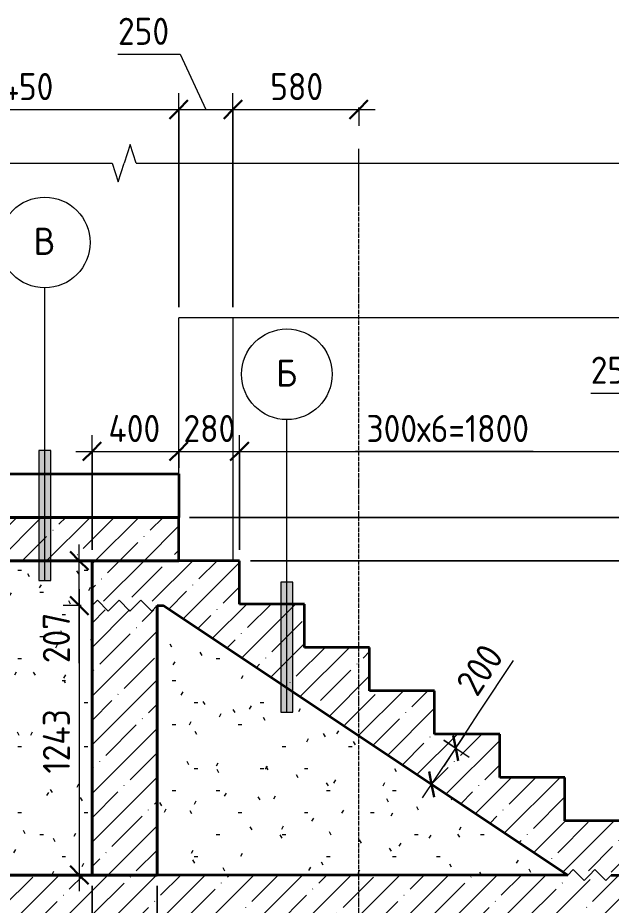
# Model space of a CAD drawing. Header units: millimetres. Extents: x 539 to 57753, y -5039 to 49726.
# Drawn here: x 21828 to 24565, y -2709 to 1385 of the extents above; entities that cross this region are included whole.
import ezdxf

# ---------------------------------------------------------------- set-up
doc = ezdxf.new("R2010")
doc.units = ezdxf.units.MM
doc.linetypes.add('01 Штриховая _2 мм_', pattern=[3, 2, -1])
doc.linetypes.add('02 Штрихпунктирная _20 мм_', pattern=[25, 20, -2.5, 0, -2.5])
for name, color, linetype, lineweight in [('AA_Dim', 7, 'Continuous', 9), ('AA_Dim-50', 7, 'Continuous', 9), ('AA_Linii', 7, 'Continuous', 9), ('AA_Oformlenie', 7, 'Continuous', 9), ('AA_Vinoska', 7, 'Continuous', 9), ('AA_Visotnaya otmetka', 7, 'Continuous', 9), ('AF_Element', 7, 'Continuous', 20), ('AF_Element_Грунт', 253, 'Continuous', 20), ('AF_Lestnica', 7, '01 Штриховая _2 мм_', 9), ('AF_Perekritie', 7, 'Continuous', 60), ('AF_Perekritie_Гидроизоляция', 253, 'Continuous', 20), ('AF_Stena', 7, 'Continuous', 60), ('AF_Stena_Hatch_Гидроизоляция', 253, 'Continuous', 20), ('AF_Stena_Гидроизоляция', 253, 'Continuous', 20), ('AF_Stena_Опалубка', 253, 'Continuous', 20), ('KR_Fundament', 7, 'Continuous', 20), ('Оси', 7, 'Continuous', 9)]:
    doc.layers.add(name, color=color, linetype=linetype, lineweight=lineweight)
doc.styles.add('GOST Common_1', font='GOST Common.ttf', dxfattribs={"height": 125})
doc.styles.add('ISOCPEUR_3', font='isocpeur.ttf', dxfattribs={"width": 0.9, "height": 125})
doc.dimstyles.new('00_Точн_3_знака__прозр_', dxfattribs={"dimscale": 304.8, "dimtxt": 124.497647, "dimasz": 0.278871, "dimexe": 0.246063, "dimexo": 0.164042, "dimgap": 0.016404, "dimtad": 1, "dimdec": 3, "dimrnd": 0.001, "dimdsep": 46, "dimtxsty": 'ISOCPEUR_3', "dimblk1": 'OBLIQUE', "dimblk2": 'OBLIQUE', "dimsah": 1, "dimcen": 0.09, "dimdle": 0.246063, "dimazin": 0, "dimtfac": 1, "dimtdec": 4, "dimtix": 1, "dimtmove": 1, "dimatfit": 3, "dimfxl": 1, "dimtvp": 1, "dimtolj": 1, "dimtzin": 0, "dimlwd": 18, "dimlwe": 18, "dimarcsym": 2})
doc.dimstyles.new('00_Точн_3_знака__прозр__1', dxfattribs={"dimscale": 304.8, "dimtxt": 124.497647, "dimasz": 0.278871, "dimexe": 0.246063, "dimexo": 0.164042, "dimgap": 0.016404, "dimtad": 1, "dimdec": 3, "dimrnd": 0.001, "dimdsep": 46, "dimtxsty": 'ISOCPEUR_3', "dimblk1": 'OBLIQUE', "dimblk2": 'OBLIQUE', "dimsah": 1, "dimcen": 0.09, "dimdle": 0.246063, "dimazin": 0, "dimtfac": 1, "dimtdec": 4, "dimtix": 1, "dimtmove": 0, "dimatfit": 3, "dimfxl": 1, "dimtvp": 1, "dimtolj": 1, "dimtzin": 0, "dimlwd": 18, "dimlwe": 18, "dimarcsym": 2})
doc.dimstyles.new('05_Округл_1мм__непрозр_', dxfattribs={"dimscale": 304.8, "dimtxt": 124.497647, "dimasz": 0.278871, "dimexe": 0.246063, "dimexo": 0.164042, "dimgap": 0.016404, "dimtad": 1, "dimdec": 0, "dimdsep": 46, "dimtxsty": 'ISOCPEUR_3', "dimblk1": 'OBLIQUE', "dimblk2": 'OBLIQUE', "dimsah": 1, "dimcen": 0.09, "dimdle": 0.246063, "dimazin": 0, "dimtfac": 1, "dimtdec": 4, "dimtix": 1, "dimtmove": 0, "dimatfit": 3, "dimfxl": 1, "dimtvp": 1, "dimtfill": 1, "dimtolj": 1, "dimtzin": 0, "dimlwd": 18, "dimlwe": 18, "dimarcsym": 2})
doc.dimstyles.new('05_Округл_1мм__прозр_', dxfattribs={"dimscale": 304.8, "dimtxt": 124.497647, "dimasz": 0.278871, "dimexe": 0.246063, "dimexo": 0.164042, "dimgap": 0.016404, "dimtad": 1, "dimdec": 0, "dimdsep": 46, "dimtxsty": 'ISOCPEUR_3', "dimblk1": 'OBLIQUE', "dimblk2": 'OBLIQUE', "dimsah": 1, "dimcen": 0.09, "dimdle": 0.246063, "dimazin": 0, "dimtfac": 1, "dimtdec": 4, "dimtix": 1, "dimtmove": 1, "dimatfit": 3, "dimfxl": 1, "dimtvp": 1, "dimtolj": 1, "dimtzin": 0, "dimlwd": 18, "dimlwe": 18, "dimarcsym": 2})
pattern_1 = [(45, (23889.54, -250), (-112.253, 112.253), []), (45, (24001.8, -250), (-112.253, 112.253), [198.438, -39.688, 1.676, -38.011])]
pattern_2 = [(45, (44383.87, -250), (-112.253, 112.253), []), (45, (44496.13, -250), (-112.253, 112.253), [198.438, -39.688, 1.676, -38.011])]
pattern_3 = [(0, (44383.87, -250), (406.4, 101.6), [16.764, -288.036, 16.764, -288.036, -1625.6]), (0, (44383.87, -250), (406.4, 101.6), [-609.6, 16.764, -592.836, 16.764, -288.036, -711.2]), (0, (44383.87, -250), (406.4, 101.6), [-1524, 16.764, -186.436, 16.764, -491.236]), (120, (44536.27, -199.2), (-291.1882, 301.1527), [16.764, -288.036, 16.764, -288.036, -1625.6]), (120, (44536.27, -199.2), (-291.1882, 301.1527), [-609.6, 16.764, -592.836, 16.764, -288.036, -711.2]), (120, (44536.27, -199.2), (-291.1882, 301.1527), [-1524, 16.764, -186.436, 16.764, -491.236]), (240, (44587.07, 4), (-115.2118, -402.7527), [16.764, -288.036, 16.764, -288.036, -1625.6]), (240, (44587.07, 4), (-115.2118, -402.7527), [-609.6, 16.764, -592.836, 16.764, -288.036, -711.2]), (240, (44587.07, 4), (-115.2118, -402.7527), [-1524, 16.764, -186.436, 16.764, -491.236])]

# ---------------------------------------------------------------- blocks, each defined once
blk = doc.blocks.new('Лестницы 1 - Лестницы 1-3670290-Сечение 0')
at = {"layer": 'AF_Lestnica', "linetype": 'Continuous'}
h = blk.add_hatch(dxfattribs=at)
h.set_pattern_fill('FP_5', color=256, style=0, pattern_type=2)
h.set_pattern_definition(pattern_2)
h.paths.add_polyline_path([(41615, -1120), (43065, -1120), (43065, -920), (41615, -920)])
at = {"layer": 'AF_Lestnica', "linetype": 'Continuous', "lineweight": 35}
for p, q in [((41615, -720), (43065, -720)), ((41615, -920), (41615, -720)), ((43065, -720), (43065, -920)), ((43065, -920), (41615, -920)), ((41615, -920), (41615, -1120)), ((41615, -920), (43065, -920)), ((43065, -1120), (43065, -920)), ((41615, -1120), (43065, -1120))]:
    blk.add_line(p, q, dxfattribs=at)
blk = doc.blocks.new('Лестницы 2 - Лестницы 2-3683097-Сечение 0')
at = {"layer": 'AF_Lestnica', "linetype": 'Continuous'}
h = blk.add_hatch(dxfattribs=at)
h.set_pattern_fill('FP_5', color=256, style=0, pattern_type=2)
h.set_pattern_definition(pattern_2)
h.paths.add_polyline_path([(45059.4, -2570), (45145, -2570), (45145, -2320), (44845, -2320), (44845, -2120), (44545, -2120), (44545, -1920), (44245, -1920), (44245, -1720), (43945, -1720), (43945, -1520), (43645, -1520), (43645, -1320), (43345, -1320), (43345, -1120), (42665, -1120), (42665, -1307), (42965, -1307), (42965, -1327), (42995, -1327), (44859.4, -2570), (44859.4, -2550), (45059.4, -2550)])
at = {"layer": 'AF_Lestnica', "linetype": 'Continuous', "lineweight": 35}
for p, q in [((43345, -1120), (42665, -1120)), ((42665, -1120), (42665, -1327)), ((43345, -1320), (43345, -1120)), ((42965, -1327), (42995, -1327)), ((42995, -1327), (44859.4, -2570)), ((43645, -1320), (43345, -1320)), ((43645, -1520), (43645, -1320)), ((43945, -1520), (43645, -1520)), ((43945, -1720), (43945, -1520)), ((44245, -1720), (43945, -1720)), ((44245, -1920), (44245, -1720)), ((44545, -1920), (44245, -1920)), ((44545, -2120), (44545, -1920)), ((44845, -2120), (44545, -2120)), ((44845, -2320), (44845, -2120)), ((45145, -2320), (44845, -2320)), ((45145, -2570), (45145, -2320)), ((45059.4, -2570), (45145, -2570))]:
    blk.add_line(p, q, dxfattribs=at)
blk = doc.blocks.new('ПЕСОК - ПЕСОК-3863251-Сечение 0')
at = {"layer": 'AF_Element', "lineweight": 9}
h = blk.add_hatch(dxfattribs=at)
h.set_pattern_fill('FP_7', color=256, style=0, pattern_type=2)
h.set_pattern_definition(pattern_3)
h.paths.add_polyline_path([(42662.9, -2570), (42665, -2570), (42665, -1120), (41615, -1120), (41615, -2570)])
at = {"layer": 'AF_Element', "lineweight": 35}
for p, q in [((42665, -1120), (41615, -1120)), ((41615, -1120), (41615, -2570)), ((42665, -2570), (42665, -1120)), ((41615, -2570), (42665, -2570))]:
    blk.add_line(p, q, dxfattribs=at)
at = {"layer": 'AF_Element'}
for p, q in [((42665, -1120), (43086.3, -1120)), ((42665, -2570), (42665, -1120)), ((43086.3, -2570), (42665, -2570)), ((43086.3, -2569), (43086.3, -2570))]:
    blk.add_line(p, q, dxfattribs=at)
blk = doc.blocks.new('песок2 - песок2-3864208-Сечение 0')
at = {"layer": 'AF_Element'}
for p, q in [((41615, -1121.2), (41615, -1063.9)), ((43065, -1063.9), (43065, -1120)), ((41615, -2569), (41615, -1121.2))]:
    blk.add_line(p, q, dxfattribs=at)
blk = doc.blocks.new('песок3 - песок3-3865057-Сечение 0')
at = {"layer": 'AF_Element', "lineweight": 9}
h = blk.add_hatch(dxfattribs=at)
h.set_pattern_fill('FP_7', color=256, style=0, pattern_type=2)
h.set_pattern_definition(pattern_3)
h.paths.add_polyline_path([(44856.3, -2569), (42994.9, -1328.1), (42965, -1328.1), (42965, -2569), (44729.9, -2569)])
at = {"layer": 'AF_Element', "lineweight": 35}
for p, q in [((42994.9, -1328.1), (42965, -1328.1)), ((42965, -1328.1), (42965, -2569)), ((44856.3, -2569), (42994.9, -1328.1)), ((42965, -2569), (44856.3, -2569))]:
    blk.add_line(p, q, dxfattribs=at)
blk = doc.blocks.new('011_Прямоугольник обрыва _ЭлУзла_ - 011_Прямоугольник обрыва _ЭлУзла_-3720172-Сечение 0')
at = {"layer": 'AA_Oformlenie'}
for p, q in [((40895, 713.9), (42757.5, 713.9)), ((42868.8, 713.9), (46592.5, 713.9))]:
    blk.add_line(p, q, dxfattribs=at)
blk = doc.blocks.new('Последовательность узлов - 3мм масшт50 маскировка-904230-Сечение 0')
at = {"layer": 'AA_Oformlenie'}
for p, q in [((42665, -1327), (42690, -1302)), ((42740, -1352), (42690, -1302)), ((42765, -1327), (42790, -1302)), ((42840, -1352), (42790, -1302)), ((42865, -1327), (42890, -1302)), ((42940, -1352), (42890, -1302)), ((42765, -1327), (42740, -1352)), ((42865, -1327), (42840, -1352)), ((42965, -1327), (42940, -1352))]:
    blk.add_line(p, q, dxfattribs=at)
blk = doc.blocks.new('Последовательность узлов - 3мм масшт50 маскировка-V2-Сечение 0')
at = {"layer": 'AA_Oformlenie'}
for p, q in [((44859.4, -2570), (44884.4, -2545)), ((44934.4, -2595), (44884.4, -2545)), ((44959.4, -2570), (44934.4, -2595)), ((44959.4, -2570), (44984.4, -2545)), ((45034.4, -2595), (44984.4, -2545)), ((45059.4, -2570), (45034.4, -2595))]:
    blk.add_line(p, q, dxfattribs=at)
blk = doc.blocks.new('DIMBLOCK71-Сечение 0')
at = {"layer": 'AA_Dim-50', "lineweight": 18}
for p, q in [((22170.7, -2620), (22170.7, -3819.7)), ((22170.7, -3744.7), (22170.7, -2620)), ((22470.7, -2620), (22470.7, -3819.7)), ((22470.7, -3744.7), (22470.7, -2620)), ((22170.7, -3744.7), (22470.7, -3744.7)), ((22202.3, -3999.7), (22320.7, -3744.7)), ((21915.3, -3999.7), (22202.3, -3999.7))]:
    blk.add_line(p, q, dxfattribs=at)
at = {"layer": 'AA_Dim-50', "lineweight": 30}
for p, q in [((22170.7, -3744.7), (22213.2, -3702.2)), ((22470.7, -3744.7), (22513.2, -3702.2)), ((22170.7, -3744.7), (22128.2, -3787.2)), ((22470.7, -3744.7), (22428.2, -3787.2))]:
    blk.add_line(p, q, dxfattribs=at)
at = {"layer": 'AA_Dim-50', "color": 0, "lineweight": 18, "insert": (21915.3, -3831.4), "char_height": 125, "width": 284.429, "attachment_point": 1, "line_spacing_factor": 1.149209, "style": 'ISOCPEUR_3'}
blk.add_mtext('300', dxfattribs=at)
blk = doc.blocks.new('_Oblique')
at = {"color": 0, "linetype": 'ByBlock', "lineweight": -2}
blk.add_line((-0.5, -0.5), (0.5, 0.5), dxfattribs=at)
blk = doc.blocks.new('DIMBLOCK72-Сечение 0')
at = {"layer": 'AA_Dim-50', "lineweight": 18}
for p, q in [((22470.7, -2620), (22470.7, -3819.7)), ((22470.7, -3744.7), (22470.7, -2620)), ((23400.7, -3654.8), (23400.7, -3819.7)), ((23400.7, -3744.7), (23400.7, -3654.8)), ((22470.7, -3744.7), (23400.7, -3744.7))]:
    blk.add_line(p, q, dxfattribs=at)
at = {"layer": 'AA_Dim-50', "lineweight": 30}
for p, q in [((22470.7, -3744.7), (22513.2, -3702.2)), ((23400.7, -3744.7), (23443.2, -3702.2)), ((22470.7, -3744.7), (22428.2, -3787.2)), ((23400.7, -3744.7), (23358.2, -3787.2))]:
    blk.add_line(p, q, dxfattribs=at)
at = {"layer": 'AA_Dim-50', "color": 0, "lineweight": 18, "insert": (22817.2, -3576.4), "char_height": 125, "width": 284.429, "attachment_point": 1, "line_spacing_factor": 1.149209, "style": 'ISOCPEUR_3'}
blk.add_mtext('930', dxfattribs=at)
blk = doc.blocks.new('DIMBLOCK77-Сечение 0')
at = {"layer": 'AA_Dim-50', "lineweight": 18}
for p, q in [((22170.7, -1070), (22170.7, -541)), ((22570.7, -605.9), (22570.7, -691)), ((22570.7, -616), (22570.7, -605.9)), ((22095.7, -616), (22570.7, -616)), ((22170.7, -616), (22170.7, -1070))]:
    blk.add_line(p, q, dxfattribs=at)
at = {"layer": 'AA_Dim-50', "lineweight": 30}
for p, q in [((22170.7, -616), (22213.2, -573.5)), ((22570.7, -616), (22613.2, -573.5)), ((22170.7, -616), (22128.2, -658.5)), ((22570.7, -616), (22528.2, -658.5))]:
    blk.add_line(p, q, dxfattribs=at)
at = {"layer": 'AA_Dim-50', "color": 0, "lineweight": 18, "insert": (22246.2, -447.7), "char_height": 125, "width": 298.794, "attachment_point": 1, "line_spacing_factor": 1.149209, "style": 'ISOCPEUR_3'}
blk.add_mtext('400', dxfattribs=at)
blk = doc.blocks.new('DIMBLOCK78-Сечение 0')
at = {"layer": 'AA_Dim-50', "lineweight": 18}
for p, q in [((22850.7, -1070), (22850.7, -541)), ((22570.7, -605.9), (22570.7, -691)), ((22570.7, -616), (22570.7, -605.9)), ((22570.7, -616), (22850.7, -616)), ((22850.7, -616), (22850.7, -1070))]:
    blk.add_line(p, q, dxfattribs=at)
at = {"layer": 'AA_Dim-50', "lineweight": 30}
for p, q in [((22570.7, -616), (22613.2, -573.5)), ((22850.7, -616), (22893.2, -573.5)), ((22570.7, -616), (22528.2, -658.5)), ((22850.7, -616), (22808.2, -658.5))]:
    blk.add_line(p, q, dxfattribs=at)
at = {"layer": 'AA_Dim-50', "color": 0, "lineweight": 18, "insert": (22592.2, -447.7), "char_height": 125, "width": 284.429, "attachment_point": 1, "line_spacing_factor": 1.149209, "style": 'ISOCPEUR_3'}
blk.add_mtext('280', dxfattribs=at)
blk = doc.blocks.new('DIMBLOCK79-Сечение 0')
at = {"layer": 'AA_Dim-50', "lineweight": 18}
for p, q in [((22850.7, -1070), (22850.7, -541)), ((24650.7, -2270), (24650.7, -541)), ((22850.7, -616), (24725.7, -616)), ((22850.7, -616), (22850.7, -1070)), ((23386.4, -616), (23750.7, -616)), ((24204.9, -616), (23386.4, -616)), ((24650.7, -616), (24650.7, -2270))]:
    blk.add_line(p, q, dxfattribs=at)
at = {"layer": 'AA_Dim-50', "lineweight": 30}
for p, q in [((22850.7, -616), (22893.2, -573.5)), ((24650.7, -616), (24693.2, -573.5)), ((22850.7, -616), (22808.2, -658.5)), ((24650.7, -616), (24608.2, -658.5))]:
    blk.add_line(p, q, dxfattribs=at)
at = {"layer": 'AA_Dim-50', "color": 0, "lineweight": 18, "insert": (23436.4, -447.7), "char_height": 125, "width": 922.24, "attachment_point": 1, "line_spacing_factor": 1.149209, "style": 'ISOCPEUR_3'}
blk.add_mtext('300х6=1800', dxfattribs=at)
blk = doc.blocks.new('DIMBLOCK80-Сечение 0')
at = {"layer": 'AA_Dim-50', "lineweight": 18}
for p, q in [((25184.3, -845), (25184.3, -1120)), ((22620.7, -920), (25259.3, -920)), ((25184.3, -920), (22620.7, -920)), ((22900.7, -1120), (25259.3, -1120)), ((25184.3, -1120), (22900.7, -1120))]:
    blk.add_line(p, q, dxfattribs=at)
at = {"layer": 'AA_Dim-50', "lineweight": 30}
for p, q in [((25184.3, -920), (25141.8, -877.5)), ((25184.3, -920), (25226.8, -962.5)), ((25184.3, -1120), (25141.8, -1077.5)), ((25184.3, -1120), (25226.8, -1162.5))]:
    blk.add_line(p, q, dxfattribs=at)
at = {"layer": 'AA_Dim-50', "color": 0, "lineweight": 18, "insert": (25016, -1138.5), "char_height": 125, "width": 284.429, "attachment_point": 1, "rotation": 90, "line_spacing_factor": 1.149209, "style": 'ISOCPEUR_3'}
blk.add_mtext('200', dxfattribs=at)
blk = doc.blocks.new('DIMBLOCK81-Сечение 0')
at = {"layer": 'AA_Dim-50', "lineweight": 30}
for p, q in [((25184.3, -1120), (25141.8, -1077.5)), ((25184.3, -1120), (25226.8, -1162.5)), ((25184.3, -2320), (25141.8, -2277.5)), ((25184.3, -2320), (25226.8, -2362.5))]:
    blk.add_line(p, q, dxfattribs=at)
at = {"layer": 'AA_Dim-50', "lineweight": 18}
for p, q in [((22900.7, -1120), (25259.3, -1120)), ((25184.3, -1120), (22900.7, -1120)), ((25184.3, -1120), (25184.3, -2320)), ((24700.7, -2320), (25259.3, -2320)), ((25184.3, -2320), (24700.7, -2320))]:
    blk.add_line(p, q, dxfattribs=at)
at = {"layer": 'AA_Dim-50', "color": 0, "lineweight": 18, "insert": (25016, -2104.3), "char_height": 125, "width": 922.24, "attachment_point": 1, "rotation": 90, "line_spacing_factor": 1.149209, "style": 'ISOCPEUR_3'}
blk.add_mtext('200х6=1200', dxfattribs=at)
blk = doc.blocks.new('DIMBLOCK84-Сечение 0')
at = {"layer": 'AA_Dim-50', "lineweight": 18}
for p, q in [((21120.7, 50), (21120.7, 1036.2)), ((22570.7, 50), (22570.7, 1036.2)), ((21120.7, 961.2), (22570.7, 961.2)), ((21120.7, 961.2), (21120.7, 50)), ((22570.7, 961.2), (22570.7, 50))]:
    blk.add_line(p, q, dxfattribs=at)
at = {"layer": 'AA_Dim-50', "lineweight": 30}
for p, q in [((21120.7, 961.2), (21163.2, 1003.7)), ((22570.7, 961.2), (22613.2, 1003.7)), ((21120.7, 961.2), (21078.2, 918.7)), ((22570.7, 961.2), (22528.2, 918.7))]:
    blk.add_line(p, q, dxfattribs=at)
at = {"layer": 'AA_Dim-50', "color": 0, "lineweight": 18, "insert": (21692.4, 1129.5), "char_height": 125, "width": 367.747, "attachment_point": 1, "line_spacing_factor": 1.149209, "style": 'ISOCPEUR_3'}
blk.add_mtext('1450', dxfattribs=at)
blk = doc.blocks.new('DIMBLOCK85-Сечение 0')
at = {"layer": 'AA_Dim-50', "lineweight": 18}
for p, q in [((22290.3, 1216.2), (22577.3, 1216.2)), ((22577.3, 1216.2), (22695.7, 961.2)), ((22570.7, 50), (22570.7, 1036.2)), ((22820.7, 50), (22820.7, 1036.2)), ((22570.7, 961.2), (22820.7, 961.2)), ((22570.7, 961.2), (22570.7, 50)), ((22820.7, 961.2), (22820.7, 50))]:
    blk.add_line(p, q, dxfattribs=at)
at = {"layer": 'AA_Dim-50', "lineweight": 30}
for p, q in [((22570.7, 961.2), (22613.2, 1003.7)), ((22820.7, 961.2), (22863.2, 1003.7)), ((22570.7, 961.2), (22528.2, 918.7)), ((22820.7, 961.2), (22778.2, 918.7))]:
    blk.add_line(p, q, dxfattribs=at)
at = {"layer": 'AA_Dim-50', "color": 0, "lineweight": 18, "insert": (22290.3, 1384.5), "char_height": 125, "width": 284.429, "attachment_point": 1, "line_spacing_factor": 1.149209, "style": 'ISOCPEUR_3'}
blk.add_mtext('250', dxfattribs=at)
blk = doc.blocks.new('DIMBLOCK86-Сечение 0')
at = {"layer": 'AA_Dim-50', "lineweight": 18}
for p, q in [((22820.7, 50), (22820.7, 1036.2)), ((22820.7, 961.2), (23475.7, 961.2)), ((22820.7, 961.2), (22820.7, 50)), ((23400.7, 971.3), (23400.7, 886.2)), ((23400.7, 961.2), (23400.7, 971.3))]:
    blk.add_line(p, q, dxfattribs=at)
at = {"layer": 'AA_Dim-50', "lineweight": 30}
for p, q in [((22820.7, 961.2), (22863.2, 1003.7)), ((23400.7, 961.2), (23443.2, 1003.7)), ((22820.7, 961.2), (22778.2, 918.7)), ((23400.7, 961.2), (23358.2, 918.7))]:
    blk.add_line(p, q, dxfattribs=at)
at = {"layer": 'AA_Dim-50', "color": 0, "lineweight": 18, "insert": (22992.2, 1129.5), "char_height": 125, "width": 284.429, "attachment_point": 1, "line_spacing_factor": 1.149209, "style": 'ISOCPEUR_3'}
blk.add_mtext('580', dxfattribs=at)
blk = doc.blocks.new('DIMBLOCK93-Сечение 0')
at = {"layer": 'AA_Dim-50', "lineweight": 18}
for p, q in [((24470.6, -347), (24757.6, -347)), ((24757.6, -347), (24775.7, -616)), ((24650.7, -2270), (24650.7, -541)), ((24900.7, -605.9), (24900.7, -691)), ((24900.7, -616), (24900.7, -605.9)), ((24575.7, -616), (24900.7, -616)), ((24650.7, -616), (24650.7, -2270))]:
    blk.add_line(p, q, dxfattribs=at)
at = {"layer": 'AA_Dim-50', "lineweight": 30}
for p, q in [((24650.7, -616), (24693.2, -573.5)), ((24900.7, -616), (24943.2, -573.5)), ((24650.7, -616), (24608.2, -658.5)), ((24900.7, -616), (24858.2, -658.5))]:
    blk.add_line(p, q, dxfattribs=at)
at = {"layer": 'AA_Dim-50', "color": 0, "lineweight": 18, "insert": (24470.6, -178.7), "char_height": 125, "width": 284.429, "attachment_point": 1, "line_spacing_factor": 1.149209, "style": 'ISOCPEUR_3'}
blk.add_mtext('250', dxfattribs=at)
blk = doc.blocks.new('DIMBLOCK96-Сечение 0')
at = {"layer": 'AA_Dim-50', "lineweight": 18}
for p, q in [((24113.5, -1580.3), (23954.3, -1819.1)), ((23954.3, -1819.1), (23792.3, -2068)), ((23695.3, -2213.6), (23889.4, -1922.4)), ((23792.3, -1947.7), (23910.2, -2026.4)), ((23847.8, -1984.8), (23792.3, -1947.7)), ((23728.5, -2145.6), (23799.3, -2192.8)), ((23736.9, -2151.2), (23728.5, -2145.6))]:
    blk.add_line(p, q, dxfattribs=at)
at = {"layer": 'AA_Dim-50', "lineweight": 30}
for p, q in [((23847.8, -1984.8), (23836, -1925.8)), ((23847.8, -1984.8), (23859.6, -2043.7)), ((23736.9, -2151.2), (23725.1, -2092.2)), ((23736.9, -2151.2), (23748.7, -2210.1))]:
    blk.add_line(p, q, dxfattribs=at)
at = {"layer": 'AA_Dim-50', "color": 0, "lineweight": 18, "insert": (23842, -1684.2), "char_height": 125, "width": 284.429, "attachment_point": 1, "rotation": 56.3099, "line_spacing_factor": 1.149209, "style": 'ISOCPEUR_3'}
blk.add_mtext('200', dxfattribs=at)
blk = doc.blocks.new('DIMBLOCK102-Сечение 0')
at = {"layer": 'AA_Dim-50', "lineweight": 18}
for p, q in [((22112, -1252), (22112, -2645)), ((22120.7, -1327), (22037, -1327)), ((22112, -1327), (22120.7, -1327)), ((22122.1, -2570), (22037, -2570)), ((22112, -2570), (22122.1, -2570))]:
    blk.add_line(p, q, dxfattribs=at)
at = {"layer": 'AA_Dim-50', "lineweight": 30}
for p, q in [((22112, -1327), (22069.5, -1284.5)), ((22112, -1327), (22154.5, -1369.5)), ((22112, -2570), (22069.5, -2527.5)), ((22112, -2570), (22154.5, -2612.5))]:
    blk.add_line(p, q, dxfattribs=at)
at = {"layer": 'AA_Dim-50', "color": 0, "lineweight": 18, "insert": (21943.7, -2101.7), "char_height": 125, "width": 367.747, "attachment_point": 1, "rotation": 90, "line_spacing_factor": 1.149209, "style": 'ISOCPEUR_3', "bg_fill": 3, "box_fill_scale": 1.25, "bg_fill_color": 256, "bg_fill_true_color": 13158600, "bg_fill_transparency": 0}
blk.add_mtext('1243', dxfattribs=at)
blk = doc.blocks.new('010_Флажок только номер _ТиповАннот_1 - Узел В-3869573-Сечение 0')
at = {"layer": 'AA_Vinoska'}
blk.add_hatch(color=256, dxfattribs=at).paths.add_polyline_path([(42474.4, -611.2), (42474.4, -1211.2), (42419.4, -1211.2), (42419.4, -611.2)])
for p, q in [((42446.9, -1211.2), (42446.9, 138.8)), ((42474.4, -611.2), (42419.4, -611.2)), ((42419.4, -611.2), (42419.4, -1211.2)), ((42474.4, -1211.2), (42474.4, -611.2)), ((42419.4, -1211.2), (42474.4, -1211.2))]:
    blk.add_line(p, q, dxfattribs=at)
blk.add_circle((42446.9, 347.8), 209.1, dxfattribs=at)
blk = doc.blocks.new('010_Флажок только номер _ТиповАннот_1 - Узел Б-4205051-Сечение 0')
at = {"layer": 'AA_Vinoska'}
blk.add_hatch(color=256, dxfattribs=at).paths.add_polyline_path([(43590.9, -1219.1), (43590.9, -1819.1), (43535.9, -1819.1), (43535.9, -1219.1)])
for p, q in [((43563.4, -1819.1), (43563.4, -469.1)), ((43590.9, -1219.1), (43535.9, -1219.1)), ((43535.9, -1219.1), (43535.9, -1819.1)), ((43590.9, -1819.1), (43590.9, -1219.1)), ((43535.9, -1819.1), (43590.9, -1819.1))]:
    blk.add_line(p, q, dxfattribs=at)
blk.add_circle((43563.4, -260.1), 209.1, dxfattribs=at)
blk = doc.blocks.new('DIMBLOCK104-Сечение 0')
at = {"layer": 'AA_Dim-50', "lineweight": 18}
for p, q in [((22112, -1402), (22112, -1045)), ((22120.7, -1120), (22037, -1120)), ((22112, -1120), (22120.7, -1120)), ((22112, -1305.4), (22112, -1223.5)), ((22112, -1592.5), (22112, -1305.4)), ((22120.7, -1327), (22037, -1327)), ((22112, -1327), (22120.7, -1327))]:
    blk.add_line(p, q, dxfattribs=at)
at = {"layer": 'AA_Dim-50', "lineweight": 30}
for p, q in [((22112, -1120), (22069.5, -1077.5)), ((22112, -1120), (22154.5, -1162.5)), ((22112, -1327), (22069.5, -1284.5)), ((22112, -1327), (22154.5, -1369.5))]:
    blk.add_line(p, q, dxfattribs=at)
at = {"layer": 'AA_Dim-50', "color": 0, "lineweight": 18, "insert": (21943.7, -1592.5), "char_height": 125, "width": 284.429, "attachment_point": 1, "rotation": 90, "line_spacing_factor": 1.149209, "style": 'ISOCPEUR_3'}
blk.add_mtext('207', dxfattribs=at)

msp = doc.modelspace()

# ---------------------------------------------------------------- hatches: boundary and pattern name
at = {"layer": 'AF_Perekritie', "lineweight": 9}
h = msp.add_hatch(dxfattribs=at)
h.set_pattern_fill('FP_5', color=256, style=0, pattern_type=2)
h.set_pattern_definition(pattern_1)
h.paths.add_polyline_path([(27530.6653, -2870), (27530.6653, -2570), (27480.6653, -2570), (27480.6653, -2590), (27280.6653, -2590), (27280.6653, -2570), (24565.1104, -2570), (24565.1104, -2590), (24365.1104, -2590), (24365.1104, -2570), (21070.666, -2570), (21070.666, -2589), (20870.666, -2589), (20870.666, -2870), (27480.6653, -2870)])
at = {"layer": 'AF_Stena', "lineweight": 9}
h = msp.add_hatch(dxfattribs=at)
h.set_pattern_fill('FP_5', color=256, style=0, pattern_type=2)
h.set_pattern_definition(pattern_1)
h.paths.add_polyline_path([(22470.6655, -2570), (22470.6655, -1347.0368), (22170.6655, -1347.0368), (22170.6655, -2570)])
at = {"layer": 'AF_Stena_Hatch_Гидроизоляция', "lineweight": 9}
h = msp.add_hatch(dxfattribs=at)
h.set_pattern_fill('FP_8', color=256, style=0, pattern_type=2)
h.set_pattern_definition([(236.31, (24422.94, 372.3), (-888.998, -1778.001), [320.53, -2884.8]), (236.31, (24440.72, 318.96), (-888.998, -1778.001), [192.32, -3013.01]), (236.31, (24334.04, 318.96), (-888.998, -1778.001), [192.32, -3013.01])])
h.paths.add_polyline_path([(22500.6655, -2570), (22570.6655, -2570), (22570.6655, -2569), (22470.6655, -2569), (22470.6655, -2570)])

# ---------------------------------------------------------------- linework, layer by layer
at = {"layer": 'AA_Linii'}
msp.add_line((24365.1104, -2570), (22570.6655, -2570), dxfattribs=at)
at = {"layer": 'AA_Vinoska'}
for p, q in [((22346.3199, 800.5148), (22318.1656, 713.8646)), ((22374.4742, 713.8646), (22346.3199, 800.5148)), ((22263.1656, 713.8646), (22290.6656, 627.2621)), ((22290.6656, 627.2621), (22318.1656, 713.8646))]:
    msp.add_line(p, q, dxfattribs=at)
at = {"layer": 'AA_Visotnaya otmetka'}
for q in [(19802.078, -919.9998), (22169.7755, -919.9998)]:
    msp.add_line((22169.7755, -919.9998), q, dxfattribs=at)
at = {"layer": 'AF_Perekritie_Гидроизоляция'}
for p, q in [((22570.6655, -1119.9998), (22570.6655, -1062.6964)), ((22570.6655, -1063.8983), (22570.6655, -1119.9998)), ((21120.6655, -1119.9998), (22570.6655, -1119.9998)), ((22320.6655, -1119.9998), (22570.6655, -1119.9998))]:
    msp.add_line(p, q, dxfattribs=at)
at = {"layer": 'AF_Perekritie_Гидроизоляция', "lineweight": 9}
for p, q in [((22320.6655, -1119.9998), (21120.6655, -1119.9998)), ((21120.6655, -1120.9998), (22320.6655, -1120.9998)), ((22320.6655, -1120.9998), (22320.6655, -1119.9998)), ((24365.1104, -2570), (22500.7655, -1327)), ((22500.7655, -1327), (22500.7655, -1328.2019)), ((22500.7655, -1328.2019), (24365.1104, -2571.2019)), ((24365.1104, -2569), (21070.666, -2569)), ((21070.666, -2570), (24365.1104, -2570)), ((24365.1104, -2571.2019), (24365.1104, -2570))]:
    msp.add_line(p, q, dxfattribs=at)
at = {"layer": 'AF_Stena_Гидроизоляция'}
for p, q in [((22570.6655, -2570), (22319.6655, -2570)), ((22319.6655, -2570), (22320.6655, -2570)), ((22320.6655, -2570), (22570.6655, -2570)), ((22569.6655, -2570), (22569.6655, -2569)), ((22570.6655, -2570), (22569.6655, -2570)), ((24274.0108, -2569), (22570.6655, -2569)), ((22570.6655, -2569), (24274.0108, -2569)), ((22570.6655, -2569), (22570.6655, -2570))]:
    msp.add_line(p, q, dxfattribs=at)
at = {"layer": 'AF_Stena_Опалубка'}
for p, q in [((22570.6655, -1120), (22570.6655, 0)), ((22820.6655, 0), (22570.6655, 0)), ((22820.6655, 0), (22820.6655, -1120)), ((25650.6656, 0), (22820.6655, 0)), ((22820.6655, 0), (22820.6655, -1120)), ((22820.6655, -2570), (22570.6655, -2570)), ((22820.6655, -2569), (22820.6655, -2570)), ((22820.6655, -2569), (22820.6655, -2570)), ((22820.6655, -2570), (24363.3077, -2570))]:
    msp.add_line(p, q, dxfattribs=at)
at = {"layer": 'AF_Stena_Опалубка', "lineweight": 35}
for p, q in [((22170.6655, -1327.0368), (22170.6655, -2570)), ((22470.6655, -2570), (22470.6655, -1327.0368)), ((22170.6655, -2570), (22470.6655, -2570))]:
    msp.add_line(p, q, dxfattribs=at)
at = {"layer": 'KR_Fundament', "lineweight": 35}
msp.add_line((24365.1104, -2570), (21070.666, -2570), dxfattribs=at)
at = {"layer": 'Оси'}
msp.add_line((23400.6656, 530.444), (23400.6656, 780.444), dxfattribs=at)
at = {"layer": 'Оси', "linetype": '02 Штрихпунктирная _20 мм_'}
msp.add_line((23400.6656, -4123.9438), (23400.6656, 530.444), dxfattribs=at)

# ---------------------------------------------------------------- block references
at = {"layer": 'AA_Oformlenie'}
for name in ['011_Прямоугольник обрыва _ЭлУзла_ - 011_Прямоугольник обрыва _ЭлУзла_-3720172-Сечение 0', 'Последовательность узлов - 3мм масшт50 маскировка-904230-Сечение 0', 'Последовательность узлов - 3мм масшт50 маскировка-V2-Сечение 0']:
    msp.add_blockref(name, (-20494.3344, 0), dxfattribs=at)
at = {"layer": 'AA_Vinoska'}
for name in ['010_Флажок только номер _ТиповАннот_1 - Узел В-3869573-Сечение 0', '010_Флажок только номер _ТиповАннот_1 - Узел Б-4205051-Сечение 0']:
    msp.add_blockref(name, (-20494.3344, 0), dxfattribs=at)
at = {"layer": 'AF_Element_Грунт'}
for name in ['песок2 - песок2-3864208-Сечение 0', 'ПЕСОК - ПЕСОК-3863251-Сечение 0', 'песок3 - песок3-3865057-Сечение 0']:
    msp.add_blockref(name, (-20494.3344, 0), dxfattribs=at)
at = {"layer": 'AF_Lestnica', "linetype": 'Continuous', "lineweight": 35}
msp.add_blockref('Лестницы 1 - Лестницы 1-3670290-Сечение 0', (-20494.3344, 0), dxfattribs=at)
at = {"layer": 'AF_Lestnica'}
msp.add_blockref('Лестницы 2 - Лестницы 2-3683097-Сечение 0', (-20494.3344, 0), dxfattribs=at)

# ---------------------------------------------------------------- texts
at = {"layer": 'AA_Vinoska', "char_height": 125, "attachment_point": 1, "style": 'GOST Common_1'}
for s, insert, width in [('\\fGOST Common|b0|i0|c204|p34|;В', (21900.8328, 415.8702), 124.261562), ('\\fGOST Common|b0|i0|c204|p34|;Б', (23019.0413, -192.0343), 120.253125)]:
    msp.add_mtext(s, dxfattribs=dict(at, insert=insert, width=width))

# ---------------------------------------------------------------- dimensions: what is measured, and where the dimension line sits
at = {"layer": 'AA_Dim', "lineweight": 18}
for base, p1, p2, override, picture, middle in [((22820.6655, 961.2239), (22570.6655, 0), (22820.6655, 0), {"dimpost": '<>', "dimfxl": 250}, 'DIMBLOCK85-Сечение 0', (22432.493, 1301.1975)), ((24900.6656, -616.0151), (24650.6655, -2320), (24900.6656, -555.911), {"dimpost": '<>', "dimfxl": 1781.715479}, 'DIMBLOCK93-Сечение 0', (24612.7783, -262.0202)), ((24650.6655, -616.0151), (22850.6655, -1120), (24650.6655, -2320), {"dimpost": '300х6=<>', "dimfxl": 2163.330765}, 'DIMBLOCK79-Сечение 0', (23897.4875, -531.0414)), ((22470.6655, -3744.7345), (22170.6655, -2570), (22470.6655, -2570), {"dimpost": '<>', "dimfxl": 300}, 'DIMBLOCK71-Сечение 0', (22057.493, -3914.7609))]:
    dim = msp.add_linear_dim(base=base, p1=p1, p2=p2, dimstyle='00_Точн_3_знака__прозр_', override=override, dxfattribs=at)
    dim.commit()
    dim.dimension.update_dxf_attribs({"geometry": picture, "text_midpoint": middle, "dimtype": 160})
for base, p1, p2, override, picture, middle in [((22570.6655, 961.2239), (21120.6655, 0), (22570.6655, 0), {"dimpost": '<>', "dimfxl": 1450}, 'DIMBLOCK84-Сечение 0', (21845.6655, 1028.7239)), ((23400.6656, 961.2239), (22820.6655, 0), (23400.6656, 1021.328), {"dimpost": '<>', "dimfxl": 1174.525806}, 'DIMBLOCK86-Сечение 0', (23110.6656, 1028.7239)), ((22570.6655, -616.0151), (22170.6655, -1120), (22570.6655, -555.911), {"dimpost": '<>', "dimfxl": 691.517467}, 'DIMBLOCK77-Сечение 0', (22370.6655, -548.5151)), ((22850.6655, -616.0151), (22570.6655, -555.911), (22850.6655, -1120), {"dimpost": '<>', "dimfxl": 629.759007}, 'DIMBLOCK78-Сечение 0', (22710.6655, -548.5151)), ((23400.6656, -3744.7345), (22470.6655, -2570), (23400.6656, -3604.8), {"dimpost": '<>', "dimfxl": 1391.298363}, 'DIMBLOCK72-Сечение 0', (22935.6656, -3677.2345))]:
    dim = msp.add_linear_dim(base=base, p1=p1, p2=p2, dimstyle='00_Точн_3_знака__прозр__1', override=override, dxfattribs=at)
    dim.commit()
    dim.dimension.update_dxf_attribs({"geometry": picture, "text_midpoint": middle})
for base, p1, p2, override, picture, middle in [((25184.3486, -1120), (22570.6655, -919.9998), (22850.6655, -1120), {"dimpost": '<>', "dimfxl": 344.093149}, 'DIMBLOCK80-Сечение 0', (25116.8486, -1019.9999)), ((25184.3486, -2320), (22850.6655, -1120), (24650.6655, -2320), {"dimpost": '200х6=<>', "dimfxl": 2163.330765}, 'DIMBLOCK81-Сечение 0', (25116.8486, -1720))]:
    dim = msp.add_linear_dim(base=base, p1=p1, p2=p2, angle=90, dimstyle='00_Точн_3_знака__прозр__1', override=override, dxfattribs=at)
    dim.commit()
    dim.dimension.update_dxf_attribs({"geometry": picture, "text_midpoint": middle})
dim = msp.add_linear_dim(base=(23847.8139, -1984.7656), p1=(23686.8642, -2117.8359), p2=(23750.6655, -1920), angle=56.3099325, dimstyle='00_Точн_3_знака__прозр_', override={"dimpost": '<>', "dimfxl": 207.869287}, dxfattribs=at)
dim.commit()
dim.dimension.update_dxf_attribs({"geometry": 'DIMBLOCK96-Сечение 0', "text_midpoint": (23990.2181, -1612.0693), "dimtype": 160, "text_rotation": 56.3099325})

# ---------------------------------------------------------------- next in the draw order: dimensions: what is measured, and where the dimension line sits
dim = msp.add_linear_dim(base=(22111.986, -2570), p1=(22170.6655, -1327.0368), p2=(22172.09, -2570), angle=90, dimstyle='05_Округл_1мм__непрозр_', override={"dimpost": '<>', "dimfxl": 1242.964065}, dxfattribs=at)
dim.commit()
dim.dimension.update_dxf_attribs({"geometry": 'DIMBLOCK102-Сечение 0', "text_midpoint": (22044.486, -1948.5184)})

# ---------------------------------------------------------------- next in the draw order: dimensions: what is measured, and where the dimension line sits
dim = msp.add_linear_dim(base=(22111.986, -1120), p1=(22170.6655, -1327.0368), p2=(22170.6655, -1120), angle=90, dimstyle='05_Округл_1мм__прозр_', override={"dimpost": '<>', "dimfxl": 207.036752}, dxfattribs=at)
dim.commit()
dim.dimension.update_dxf_attribs({"geometry": 'DIMBLOCK104-Сечение 0', "text_midpoint": (22027.0123, -1450.2581), "dimtype": 160, "text_rotation": 90})

doc.saveas('drawing.dxf')
